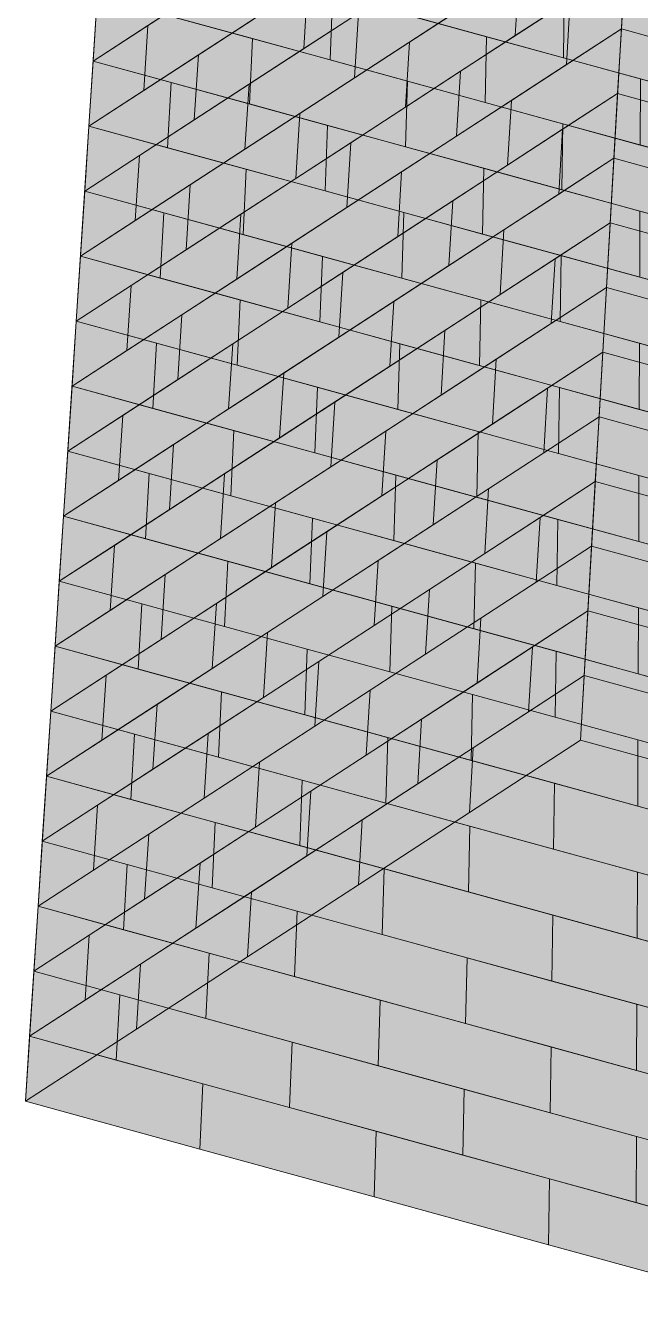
# Paper-space layout '02 Chimney' of a CAD drawing. Header units: millimetres. Extents: x 5 to 415, y 5 to 287.
# Drawn here: x 238.01 to 260.58, y 102.49 to 149.01 of the extents above; entities that cross this region are included whole.
import ezdxf

# ---------------------------------------------------------------- set-up
doc = ezdxf.new("R2010")
doc.units = ezdxf.units.MM
doc.layers.add('SHEET_GEOMETRY', color=7, linetype='Continuous')

# ---------------------------------------------------------------- blocks, each defined once
blk = doc.blocks.new('SHEET_02_CHIMNEY')
at = {"layer": 'SHEET_GEOMETRY', "lineweight": 18}
for p, q in [((258.375, 122.762), (262.564, 195.566)), ((238.013, 109.511), (242.783, 182.693))]:
    blk.add_line(p, q, dxfattribs=at)
at = {"layer": 'SHEET_GEOMETRY', "lineweight": 9}
for p, q in [((242.507, 148.998), (246.519, 151.609)), ((260.014, 151.25), (255.987, 148.63)), ((259.877, 148.876), (260.014, 151.25)), ((260.014, 151.25), (259.877, 148.876)), ((252.248, 150.767), (248.229, 148.151)), ((252.104, 148.388), (256.127, 151.006)), ((255.987, 148.63), (256.127, 151.006)), ((256.127, 151.006), (255.987, 148.63)), ((244.513, 150.303), (240.501, 147.693)), ((244.362, 147.92), (248.377, 150.533)), ((248.229, 148.151), (248.377, 150.533)), ((248.377, 150.533), (248.229, 148.151)), ((240.501, 147.693), (240.657, 150.079)), ((240.657, 150.079), (240.501, 147.693)), ((246.347, 148.518), (240.657, 150.079)), ((249.191, 147.737), (249.284, 150.14)), ((249.284, 150.14), (249.191, 147.737)), ((254.932, 148.59), (249.284, 150.14)), ((253.974, 147.319), (258.001, 149.94)), ((257.756, 147.815), (257.787, 150.236)), ((257.787, 150.236), (257.756, 147.815)), ((257.862, 147.565), (258.001, 149.94)), ((258.001, 149.94), (257.862, 147.565)), ((246.219, 146.844), (250.239, 149.459)), ((254.116, 149.697), (250.093, 147.079)), ((250.093, 147.079), (250.239, 149.459)), ((250.239, 149.459), (250.093, 147.079)), ((252.108, 149.365), (257.756, 147.815)), ((240.501, 147.693), (242.507, 148.998)), ((246.369, 149.226), (242.354, 146.613)), ((242.354, 146.613), (242.507, 148.998)), ((242.507, 148.998), (242.354, 146.613)), ((243.502, 149.298), (249.191, 147.737)), ((255.847, 146.253), (259.877, 148.876)), ((259.877, 148.876), (257.862, 147.565)), ((259.741, 146.502), (259.877, 148.876)), ((259.877, 148.876), (259.741, 146.502)), ((259.877, 148.876), (265.817, 147.246)), ((262.847, 148.061), (259.877, 148.876)), ((246.233, 146.12), (246.347, 148.518)), ((246.347, 148.518), (246.233, 146.12)), ((252.036, 146.956), (246.347, 148.518)), ((255.987, 148.63), (251.96, 146.009)), ((254.881, 146.175), (254.932, 148.59)), ((254.932, 148.59), (254.881, 146.175)), ((260.58, 147.04), (254.932, 148.59)), ((248.229, 148.151), (244.21, 145.536)), ((248.081, 145.77), (252.104, 148.388)), ((251.96, 146.009), (252.104, 148.388)), ((252.104, 148.388), (251.96, 146.009)), ((240.346, 145.306), (244.362, 147.92)), ((240.346, 145.306), (240.501, 147.693)), ((240.501, 147.693), (240.346, 145.306)), ((243.367, 146.906), (240.501, 147.693)), ((240.501, 147.693), (246.233, 146.12)), ((244.21, 145.536), (244.362, 147.92)), ((244.362, 147.92), (244.21, 145.536)), ((249.191, 147.737), (254.881, 146.175)), ((257.862, 147.565), (253.831, 144.942)), ((257.756, 147.815), (263.404, 146.265)), ((250.093, 147.079), (246.07, 144.461)), ((249.947, 144.699), (253.974, 147.319)), ((253.831, 144.942), (253.974, 147.319)), ((253.974, 147.319), (253.831, 144.942)), ((260.571, 144.614), (260.58, 147.04)), ((260.58, 147.04), (260.571, 144.614)), ((266.228, 145.49), (260.58, 147.04)), ((242.354, 146.613), (240.346, 145.306)), ((242.2, 144.228), (246.219, 146.844)), ((243.232, 144.514), (243.367, 146.906)), ((243.367, 146.906), (243.232, 144.514)), ((249.098, 145.333), (243.367, 146.906)), ((246.07, 144.461), (246.219, 146.844)), ((246.219, 146.844), (246.07, 144.461)), ((251.964, 144.547), (252.036, 146.956)), ((252.036, 146.956), (251.964, 144.547)), ((257.726, 145.395), (252.036, 146.956)), ((246.233, 146.12), (251.964, 144.547)), ((251.816, 143.63), (255.847, 146.253)), ((254.881, 146.175), (260.571, 144.614)), ((259.741, 146.502), (255.706, 143.877)), ((255.706, 143.877), (255.847, 146.253)), ((255.847, 146.253), (255.706, 143.877)), ((257.724, 145.19), (259.741, 146.502)), ((259.604, 144.128), (259.741, 146.502)), ((259.741, 146.502), (259.604, 144.128)), ((259.741, 146.502), (262.732, 145.681)), ((265.723, 144.861), (259.741, 146.502)), ((244.058, 143.152), (248.081, 145.77)), ((251.96, 146.009), (247.933, 143.388)), ((247.933, 143.388), (248.081, 145.77)), ((248.081, 145.77), (247.933, 143.388)), ((244.21, 145.536), (240.19, 142.92)), ((240.19, 142.92), (240.346, 145.306)), ((240.346, 145.306), (240.19, 142.92)), ((246.119, 143.722), (240.346, 145.306)), ((240.346, 145.306), (243.232, 144.514)), ((249.006, 142.93), (249.098, 145.333)), ((249.098, 145.333), (249.006, 142.93)), ((254.83, 143.76), (249.098, 145.333)), ((253.689, 142.564), (257.724, 145.19)), ((257.585, 142.814), (257.724, 145.19)), ((257.724, 145.19), (257.585, 142.814)), ((257.695, 142.974), (257.726, 145.395)), ((257.726, 145.395), (257.695, 142.974)), ((263.415, 143.833), (257.726, 145.395)), ((245.92, 142.078), (249.947, 144.699)), ((253.831, 144.942), (249.801, 142.319)), ((249.801, 142.319), (249.947, 144.699)), ((249.947, 144.699), (249.801, 142.319)), ((240.19, 142.92), (242.2, 144.228)), ((246.07, 144.461), (242.046, 141.843)), ((242.046, 141.843), (242.2, 144.228)), ((242.2, 144.228), (242.046, 141.843)), ((243.232, 144.514), (249.006, 142.93)), ((251.964, 144.547), (257.695, 142.974)), ((260.571, 144.614), (266.26, 143.052)), ((255.706, 143.877), (251.672, 141.251)), ((254.779, 141.345), (254.83, 143.76)), ((254.83, 143.76), (254.779, 141.345)), ((260.561, 142.187), (254.83, 143.76)), ((255.566, 141.5), (259.604, 144.128)), ((259.604, 144.128), (257.585, 142.814)), ((259.468, 141.754), (259.604, 144.128)), ((259.604, 144.128), (259.468, 141.754)), ((259.604, 144.128), (265.628, 142.475)), ((262.616, 143.302), (259.604, 144.128)), ((247.933, 143.388), (243.906, 140.768)), ((246.005, 141.324), (246.119, 143.722)), ((246.119, 143.722), (246.005, 141.324)), ((251.892, 142.137), (246.119, 143.722)), ((247.785, 141.007), (251.816, 143.63)), ((251.672, 141.251), (251.816, 143.63)), ((251.816, 143.63), (251.672, 141.251)), ((240.035, 140.534), (244.058, 143.152)), ((240.035, 140.534), (240.19, 142.92)), ((240.19, 142.92), (240.035, 140.534)), ((243.098, 142.122), (240.19, 142.92)), ((240.19, 142.92), (246.005, 141.324)), ((243.906, 140.768), (244.058, 143.152)), ((244.058, 143.152), (243.906, 140.768)), ((249.006, 142.93), (254.779, 141.345)), ((257.695, 142.974), (263.427, 141.401)), ((249.655, 139.938), (253.689, 142.564)), ((257.585, 142.814), (253.547, 140.186)), ((253.547, 140.186), (253.689, 142.564)), ((253.689, 142.564), (253.547, 140.186)), ((241.893, 139.458), (245.92, 142.078)), ((242.963, 139.73), (243.098, 142.122)), ((243.098, 142.122), (242.963, 139.73)), ((248.913, 140.526), (243.098, 142.122)), ((249.801, 142.319), (245.77, 139.695)), ((245.77, 139.695), (245.92, 142.078)), ((245.92, 142.078), (245.77, 139.695)), ((251.82, 139.728), (251.892, 142.137)), ((251.892, 142.137), (251.82, 139.728)), ((257.665, 140.553), (251.892, 142.137)), ((260.552, 139.761), (260.561, 142.187)), ((260.561, 142.187), (260.552, 139.761)), ((266.292, 140.614), (260.561, 142.187)), ((242.046, 141.843), (240.035, 140.534)), ((251.528, 138.872), (255.566, 141.5)), ((259.468, 141.754), (255.426, 139.124)), ((255.426, 139.124), (255.566, 141.5)), ((255.566, 141.5), (255.426, 139.124)), ((257.447, 140.439), (259.468, 141.754)), ((259.331, 139.38), (259.468, 141.754)), ((259.468, 141.754), (259.331, 139.38)), ((259.468, 141.754), (262.5, 140.922)), ((265.533, 140.09), (259.468, 141.754)), ((243.754, 138.384), (247.785, 141.007)), ((246.005, 141.324), (251.82, 139.728)), ((251.672, 141.251), (247.637, 138.626)), ((247.637, 138.626), (247.785, 141.007)), ((247.785, 141.007), (247.637, 138.626)), ((254.779, 141.345), (260.552, 139.761)), ((243.906, 140.768), (239.879, 138.147)), ((239.879, 138.147), (240.035, 140.534)), ((240.035, 140.534), (239.879, 138.147)), ((245.891, 138.926), (240.035, 140.534)), ((240.035, 140.534), (242.963, 139.73)), ((248.82, 138.123), (248.913, 140.526)), ((248.913, 140.526), (248.82, 138.123)), ((254.727, 138.93), (248.913, 140.526)), ((257.635, 138.132), (257.665, 140.553)), ((257.665, 140.553), (257.635, 138.132)), ((263.438, 138.969), (257.665, 140.553)), ((253.547, 140.186), (249.508, 137.558)), ((253.405, 137.808), (257.447, 140.439)), ((257.308, 138.064), (257.447, 140.439)), ((257.447, 140.439), (257.308, 138.064)), ((245.77, 139.695), (241.739, 137.072)), ((242.963, 139.73), (248.82, 138.123)), ((245.62, 137.313), (249.655, 139.938)), ((249.508, 137.558), (249.655, 139.938)), ((249.655, 139.938), (249.508, 137.558)), ((251.82, 139.728), (257.635, 138.132)), ((260.552, 139.761), (266.325, 138.176)), ((239.879, 138.147), (241.893, 139.458)), ((241.739, 137.072), (241.893, 139.458)), ((241.893, 139.458), (241.739, 137.072)), ((255.426, 139.124), (251.383, 136.493)), ((255.285, 136.747), (259.331, 139.38)), ((259.331, 139.38), (257.308, 138.064)), ((259.195, 137.006), (259.331, 139.38)), ((259.331, 139.38), (259.195, 137.006)), ((259.331, 139.38), (265.438, 137.704)), ((262.385, 138.542), (259.331, 139.38)), ((245.778, 136.528), (245.891, 138.926)), ((245.891, 138.926), (245.778, 136.528)), ((251.748, 137.319), (245.891, 138.926)), ((247.489, 136.244), (251.528, 138.872)), ((251.383, 136.493), (251.528, 138.872)), ((251.528, 138.872), (251.383, 136.493)), ((254.676, 136.515), (254.727, 138.93)), ((254.727, 138.93), (254.676, 136.515)), ((260.542, 137.334), (254.727, 138.93)), ((239.724, 135.761), (243.754, 138.384)), ((247.637, 138.626), (243.603, 136)), ((243.603, 136), (243.754, 138.384)), ((243.754, 138.384), (243.603, 136)), ((239.724, 135.761), (239.879, 138.147)), ((239.879, 138.147), (239.724, 135.761)), ((242.828, 137.338), (239.879, 138.147)), ((239.879, 138.147), (245.778, 136.528)), ((248.82, 138.123), (254.676, 136.515)), ((249.362, 135.178), (253.405, 137.808)), ((257.308, 138.064), (253.262, 135.431)), ((253.262, 135.431), (253.405, 137.808)), ((253.405, 137.808), (253.262, 135.431)), ((257.635, 138.132), (263.45, 136.536)), ((241.585, 134.687), (245.62, 137.313)), ((242.694, 134.946), (242.828, 137.338)), ((242.828, 137.338), (242.694, 134.946)), ((248.727, 135.719), (242.828, 137.338)), ((249.508, 137.558), (245.47, 134.93)), ((245.47, 134.93), (245.62, 137.313)), ((245.62, 137.313), (245.47, 134.93)), ((251.676, 134.91), (251.748, 137.319)), ((251.748, 137.319), (251.676, 134.91)), ((257.604, 135.712), (251.748, 137.319)), ((260.533, 134.908), (260.542, 137.334)), ((260.542, 137.334), (260.533, 134.908)), ((266.357, 135.739), (260.542, 137.334)), ((241.739, 137.072), (239.724, 135.761)), ((259.195, 137.006), (255.145, 134.371)), ((257.17, 135.688), (259.195, 137.006)), ((259.058, 134.632), (259.195, 137.006)), ((259.195, 137.006), (259.058, 134.632)), ((259.195, 137.006), (262.269, 136.162)), ((265.343, 135.319), (259.195, 137.006)), ((245.778, 136.528), (251.676, 134.91)), ((251.383, 136.493), (247.341, 133.863)), ((251.239, 134.114), (255.285, 136.747)), ((254.676, 136.515), (260.533, 134.908)), ((255.145, 134.371), (255.285, 136.747)), ((255.285, 136.747), (255.145, 134.371)), ((243.603, 136), (239.568, 133.374)), ((243.451, 133.616), (247.489, 136.244)), ((247.341, 133.863), (247.489, 136.244)), ((247.489, 136.244), (247.341, 133.863)), ((239.568, 133.374), (239.724, 135.761)), ((239.724, 135.761), (239.568, 133.374)), ((245.664, 134.131), (239.724, 135.761)), ((239.724, 135.761), (242.694, 134.946)), ((248.634, 133.315), (248.727, 135.719)), ((248.727, 135.719), (248.634, 133.315)), ((254.625, 134.1), (248.727, 135.719)), ((253.262, 135.431), (249.216, 132.798)), ((253.12, 133.053), (257.17, 135.688)), ((257.031, 133.313), (257.17, 135.688)), ((257.17, 135.688), (257.031, 133.313)), ((257.574, 133.291), (257.604, 135.712)), ((257.604, 135.712), (257.574, 133.291)), ((263.461, 134.104), (257.604, 135.712)), ((245.47, 134.93), (241.432, 132.302)), ((242.694, 134.946), (248.634, 133.315)), ((245.32, 132.547), (249.362, 135.178)), ((249.216, 132.798), (249.362, 135.178)), ((249.362, 135.178), (249.216, 132.798)), ((239.568, 133.374), (241.585, 134.687)), ((241.432, 132.302), (241.585, 134.687)), ((241.585, 134.687), (241.432, 132.302)), ((251.676, 134.91), (257.574, 133.291)), ((255.004, 131.994), (259.058, 134.632)), ((259.058, 134.632), (257.031, 133.313)), ((258.921, 132.258), (259.058, 134.632)), ((259.058, 134.632), (258.921, 132.258)), ((259.058, 134.632), (265.248, 132.933)), ((262.153, 133.783), (259.058, 134.632)), ((260.533, 134.908), (266.389, 133.301)), ((245.55, 131.733), (245.664, 134.131)), ((245.664, 134.131), (245.55, 131.733)), ((251.604, 132.5), (245.664, 134.131)), ((247.193, 131.481), (251.239, 134.114)), ((255.145, 134.371), (251.095, 131.735)), ((251.095, 131.735), (251.239, 134.114)), ((251.239, 134.114), (251.095, 131.735)), ((254.574, 131.685), (254.625, 134.1)), ((254.625, 134.1), (254.574, 131.685)), ((260.523, 132.481), (254.625, 134.1)), ((239.413, 130.988), (243.451, 133.616)), ((247.341, 133.863), (243.299, 131.232)), ((243.299, 131.232), (243.451, 133.616)), ((243.451, 133.616), (243.299, 131.232)), ((239.413, 130.988), (239.568, 133.374)), ((239.568, 133.374), (239.413, 130.988)), ((242.559, 132.554), (239.568, 133.374)), ((239.568, 133.374), (245.55, 131.733)), ((248.634, 133.315), (254.574, 131.685)), ((249.07, 130.418), (253.12, 133.053)), ((257.031, 133.313), (252.978, 130.675)), ((252.978, 130.675), (253.12, 133.053)), ((253.12, 133.053), (252.978, 130.675)), ((257.574, 133.291), (263.472, 131.672)), ((249.216, 132.798), (245.17, 130.165)), ((241.432, 132.302), (239.413, 130.988)), ((241.278, 129.917), (245.32, 132.547)), ((242.424, 130.161), (242.559, 132.554)), ((242.559, 132.554), (242.424, 130.161)), ((248.541, 130.912), (242.559, 132.554)), ((245.17, 130.165), (245.32, 132.547)), ((245.32, 132.547), (245.17, 130.165)), ((251.532, 130.091), (251.604, 132.5)), ((251.604, 132.5), (251.532, 130.091)), ((257.544, 130.87), (251.604, 132.5)), ((258.921, 132.258), (254.864, 129.618)), ((256.893, 130.938), (258.921, 132.258)), ((258.785, 129.884), (258.921, 132.258)), ((258.921, 132.258), (258.785, 129.884)), ((258.921, 132.258), (262.037, 131.403)), ((265.153, 130.548), (258.921, 132.258)), ((260.514, 130.055), (260.523, 132.481)), ((260.523, 132.481), (260.514, 130.055)), ((266.421, 130.863), (260.523, 132.481)), ((245.55, 131.733), (251.532, 130.091)), ((251.095, 131.735), (247.045, 129.1)), ((250.951, 129.356), (255.004, 131.994)), ((254.574, 131.685), (260.514, 130.055)), ((254.864, 129.618), (255.004, 131.994)), ((255.004, 131.994), (254.864, 129.618)), ((243.299, 131.232), (239.257, 128.602)), ((243.147, 128.848), (247.193, 131.481)), ((247.045, 129.1), (247.193, 131.481)), ((247.193, 131.481), (247.045, 129.1)), ((239.257, 128.602), (239.413, 130.988)), ((239.413, 130.988), (239.257, 128.602)), ((245.436, 129.335), (239.413, 130.988)), ((239.413, 130.988), (242.424, 130.161)), ((248.448, 128.508), (248.541, 130.912)), ((248.541, 130.912), (248.448, 128.508)), ((254.522, 129.27), (248.541, 130.912)), ((252.835, 128.298), (256.893, 130.938)), ((256.754, 128.563), (256.893, 130.938)), ((256.893, 130.938), (256.754, 128.563)), ((257.513, 128.449), (257.544, 130.87)), ((257.544, 130.87), (257.513, 128.449)), ((263.484, 129.24), (257.544, 130.87)), ((245.021, 127.782), (249.07, 130.418)), ((252.978, 130.675), (248.924, 128.037)), ((248.924, 128.037), (249.07, 130.418)), ((249.07, 130.418), (248.924, 128.037)), ((239.257, 128.602), (241.278, 129.917)), ((245.17, 130.165), (241.124, 127.532)), ((241.124, 127.532), (241.278, 129.917)), ((241.278, 129.917), (241.124, 127.532)), ((242.424, 130.161), (248.448, 128.508)), ((251.532, 130.091), (257.513, 128.449)), ((254.724, 127.241), (258.785, 129.884)), ((258.785, 129.884), (256.754, 128.563)), ((258.648, 127.51), (258.785, 129.884)), ((258.785, 129.884), (258.648, 127.51)), ((258.785, 129.884), (265.059, 128.162)), ((261.922, 129.023), (258.785, 129.884)), ((260.514, 130.055), (266.454, 128.425)), ((245.322, 126.937), (245.436, 129.335)), ((245.436, 129.335), (245.322, 126.937)), ((251.46, 127.682), (245.436, 129.335)), ((246.897, 126.718), (250.951, 129.356)), ((254.864, 129.618), (250.807, 126.977)), ((250.807, 126.977), (250.951, 129.356)), ((250.951, 129.356), (250.807, 126.977)), ((247.045, 129.1), (242.996, 126.464)), ((254.471, 126.855), (254.522, 129.27)), ((254.522, 129.27), (254.471, 126.855)), ((260.504, 127.629), (254.522, 129.27)), ((239.102, 126.215), (243.147, 128.848)), ((239.102, 126.215), (239.257, 128.602)), ((239.257, 128.602), (239.102, 126.215)), ((242.29, 127.769), (239.257, 128.602)), ((239.257, 128.602), (245.322, 126.937)), ((242.996, 126.464), (243.147, 128.848)), ((243.147, 128.848), (242.996, 126.464)), ((248.448, 128.508), (254.471, 126.855)), ((256.754, 128.563), (252.693, 125.92)), ((257.513, 128.449), (263.495, 126.808)), ((248.924, 128.037), (244.871, 125.399)), ((248.778, 125.657), (252.835, 128.298)), ((252.693, 125.92), (252.835, 128.298)), ((252.835, 128.298), (252.693, 125.92)), ((241.124, 127.532), (239.102, 126.215)), ((240.971, 125.147), (245.021, 127.782)), ((242.155, 125.377), (242.29, 127.769)), ((242.29, 127.769), (242.155, 125.377)), ((248.355, 126.105), (242.29, 127.769)), ((244.871, 125.399), (245.021, 127.782)), ((245.021, 127.782), (244.871, 125.399)), ((251.387, 125.272), (251.46, 127.682)), ((251.46, 127.682), (251.387, 125.272)), ((257.483, 126.029), (251.46, 127.682)), ((258.648, 127.51), (254.583, 124.865)), ((256.616, 126.187), (258.648, 127.51)), ((258.512, 125.136), (258.648, 127.51)), ((258.648, 127.51), (258.512, 125.136)), ((258.648, 127.51), (261.806, 126.643)), ((264.964, 125.777), (258.648, 127.51)), ((260.495, 125.202), (260.504, 127.629)), ((260.504, 127.629), (260.495, 125.202)), ((266.486, 125.987), (260.504, 127.629)), ((250.663, 124.598), (254.724, 127.241)), ((254.583, 124.865), (254.724, 127.241)), ((254.724, 127.241), (254.583, 124.865)), ((242.844, 124.08), (246.897, 126.718)), ((245.322, 126.937), (251.387, 125.272)), ((250.807, 126.977), (246.749, 124.337)), ((246.749, 124.337), (246.897, 126.718)), ((246.897, 126.718), (246.749, 124.337)), ((254.471, 126.855), (260.495, 125.202)), ((242.996, 126.464), (238.946, 123.829)), ((238.946, 123.829), (239.102, 126.215)), ((239.102, 126.215), (238.946, 123.829)), ((245.208, 124.539), (239.102, 126.215)), ((239.102, 126.215), (242.155, 125.377)), ((248.262, 123.701), (248.355, 126.105)), ((248.355, 126.105), (248.262, 123.701)), ((254.42, 124.44), (248.355, 126.105)), ((252.551, 123.542), (256.616, 126.187)), ((256.477, 123.812), (256.616, 126.187)), ((256.616, 126.187), (256.477, 123.812)), ((244.721, 123.017), (248.778, 125.657)), ((252.693, 125.92), (248.632, 123.277)), ((248.632, 123.277), (248.778, 125.657)), ((248.778, 125.657), (248.632, 123.277)), ((257.453, 123.608), (257.483, 126.029)), ((257.483, 126.029), (257.453, 123.608)), ((263.506, 124.375), (257.483, 126.029)), ((238.946, 123.829), (240.971, 125.147)), ((244.871, 125.399), (240.817, 122.762)), ((240.817, 122.762), (240.971, 125.147)), ((240.971, 125.147), (240.817, 122.762)), ((242.155, 125.377), (248.262, 123.701)), ((251.387, 125.272), (257.453, 123.608)), ((260.495, 125.202), (266.518, 123.549)), ((254.583, 124.865), (250.518, 122.219)), ((254.443, 122.488), (258.512, 125.136)), ((258.512, 125.136), (256.477, 123.812)), ((258.375, 122.762), (258.512, 125.136)), ((258.512, 125.136), (258.375, 122.762)), ((258.512, 125.136), (264.869, 123.391)), ((261.69, 124.264), (258.512, 125.136)), ((246.749, 124.337), (242.692, 121.697)), ((245.095, 122.141), (245.208, 124.539)), ((245.208, 124.539), (245.095, 122.141)), ((251.315, 122.863), (245.208, 124.539)), ((246.602, 121.956), (250.663, 124.598)), ((250.518, 122.219), (250.663, 124.598)), ((250.663, 124.598), (250.518, 122.219)), ((254.369, 122.025), (254.42, 124.44)), ((254.42, 124.44), (254.369, 122.025)), ((260.485, 122.776), (254.42, 124.44)), ((238.79, 121.443), (242.844, 124.08)), ((238.79, 121.443), (238.946, 123.829)), ((238.946, 123.829), (238.79, 121.443)), ((242.02, 122.985), (238.946, 123.829)), ((238.946, 123.829), (245.095, 122.141)), ((242.692, 121.697), (242.844, 124.08)), ((242.844, 124.08), (242.692, 121.697)), ((256.477, 123.812), (252.409, 121.164)), ((248.262, 123.701), (254.369, 122.025)), ((248.486, 120.897), (252.551, 123.542)), ((252.409, 121.164), (252.551, 123.542)), ((252.551, 123.542), (252.409, 121.164)), ((257.453, 123.608), (263.518, 121.943)), ((240.664, 120.376), (244.721, 123.017)), ((241.886, 120.593), (242.02, 122.985)), ((242.02, 122.985), (241.886, 120.593)), ((248.169, 121.298), (242.02, 122.985)), ((248.632, 123.277), (244.571, 120.634)), ((244.571, 120.634), (244.721, 123.017)), ((244.721, 123.017), (244.571, 120.634)), ((251.243, 120.454), (251.315, 122.863)), ((251.315, 122.863), (251.243, 120.454)), ((257.422, 121.187), (251.315, 122.863)), ((240.817, 122.762), (238.79, 121.443)), ((250.374, 119.84), (254.443, 122.488)), ((258.375, 122.762), (254.303, 120.112)), ((254.303, 120.112), (254.443, 122.488)), ((254.443, 122.488), (254.303, 120.112)), ((264.774, 121.006), (258.375, 122.762)), ((260.476, 120.349), (260.485, 122.776)), ((260.485, 122.776), (260.476, 120.349)), ((266.55, 121.111), (260.485, 122.776)), ((242.54, 119.313), (246.602, 121.956)), ((245.095, 122.141), (251.243, 120.454)), ((250.518, 122.219), (246.454, 119.574)), ((246.454, 119.574), (246.602, 121.956)), ((246.602, 121.956), (246.454, 119.574)), ((254.369, 122.025), (260.476, 120.349)), ((242.692, 121.697), (238.635, 119.056)), ((238.635, 119.056), (238.79, 121.443)), ((238.79, 121.443), (238.635, 119.056)), ((244.981, 119.744), (238.79, 121.443)), ((238.79, 121.443), (241.886, 120.593)), ((248.076, 118.894), (248.169, 121.298)), ((248.169, 121.298), (248.076, 118.894)), ((254.318, 119.61), (248.169, 121.298)), ((252.409, 121.164), (248.34, 118.517)), ((257.392, 118.766), (257.422, 121.187)), ((257.422, 121.187), (257.392, 118.766)), ((263.529, 119.511), (257.422, 121.187)), ((244.571, 120.634), (240.51, 117.991)), ((241.886, 120.593), (248.076, 118.894)), ((244.421, 118.251), (248.486, 120.897)), ((248.34, 118.517), (248.486, 120.897)), ((248.486, 120.897), (248.34, 118.517)), ((238.635, 119.056), (240.664, 120.376)), ((240.51, 117.991), (240.664, 120.376)), ((240.664, 120.376), (240.51, 117.991)), ((254.303, 120.112), (250.23, 117.461)), ((251.243, 120.454), (257.392, 118.766)), ((260.476, 120.349), (266.583, 118.673)), ((246.454, 119.574), (242.389, 116.929)), ((244.867, 117.346), (244.981, 119.744)), ((244.981, 119.744), (244.867, 117.346)), ((251.171, 118.045), (244.981, 119.744)), ((246.306, 117.193), (250.374, 119.84)), ((250.23, 117.461), (250.374, 119.84)), ((250.374, 119.84), (250.23, 117.461)), ((254.266, 117.195), (254.318, 119.61)), ((254.318, 119.61), (254.266, 117.195)), ((260.466, 117.923), (254.318, 119.61)), ((238.479, 116.67), (242.54, 119.313)), ((242.389, 116.929), (242.54, 119.313)), ((242.54, 119.313), (242.389, 116.929)), ((238.479, 116.67), (238.635, 119.056)), ((238.635, 119.056), (238.479, 116.67)), ((241.751, 118.201), (238.635, 119.056)), ((238.635, 119.056), (244.867, 117.346)), ((248.076, 118.894), (254.266, 117.195)), ((257.392, 118.766), (263.541, 117.079)), ((240.356, 115.606), (244.421, 118.251)), ((241.616, 115.809), (241.751, 118.201)), ((241.751, 118.201), (241.616, 115.809)), ((247.983, 116.491), (241.751, 118.201)), ((248.34, 118.517), (244.271, 115.869)), ((244.271, 115.869), (244.421, 118.251)), ((244.421, 118.251), (244.271, 115.869)), ((240.51, 117.991), (238.479, 116.67)), ((251.099, 115.635), (251.171, 118.045)), ((251.171, 118.045), (251.099, 115.635)), ((257.362, 116.346), (251.171, 118.045)), ((260.457, 115.496), (260.466, 117.923)), ((260.466, 117.923), (260.457, 115.496)), ((266.615, 116.235), (260.466, 117.923)), ((244.867, 117.346), (251.099, 115.635)), ((250.23, 117.461), (246.158, 114.811)), ((242.389, 116.929), (238.324, 114.283)), ((242.237, 114.545), (246.306, 117.193)), ((246.158, 114.811), (246.306, 117.193)), ((246.306, 117.193), (246.158, 114.811)), ((254.266, 117.195), (260.457, 115.496)), ((238.324, 114.283), (238.479, 116.67)), ((238.479, 116.67), (238.324, 114.283)), ((244.753, 114.948), (238.479, 116.67)), ((238.479, 116.67), (241.616, 115.809)), ((247.89, 114.087), (247.983, 116.491)), ((247.983, 116.491), (247.89, 114.087)), ((254.215, 114.78), (247.983, 116.491)), ((257.331, 113.925), (257.362, 116.346)), ((257.362, 116.346), (257.331, 113.925)), ((263.552, 114.647), (257.362, 116.346)), ((244.271, 115.869), (240.203, 113.221)), ((238.324, 114.283), (240.356, 115.606)), ((240.203, 113.221), (240.356, 115.606)), ((240.356, 115.606), (240.203, 113.221)), ((241.616, 115.809), (247.89, 114.087)), ((251.099, 115.635), (257.331, 113.925)), ((260.457, 115.496), (266.647, 113.797)), ((244.639, 112.55), (244.753, 114.948)), ((244.753, 114.948), (244.639, 112.55)), ((251.027, 113.226), (244.753, 114.948)), ((238.168, 111.897), (242.237, 114.545)), ((246.158, 114.811), (242.085, 112.161)), ((242.085, 112.161), (242.237, 114.545)), ((242.237, 114.545), (242.085, 112.161)), ((254.164, 112.365), (254.215, 114.78)), ((254.215, 114.78), (254.164, 112.365)), ((260.447, 113.07), (254.215, 114.78)), ((238.168, 111.897), (238.324, 114.283)), ((238.324, 114.283), (238.168, 111.897)), ((241.482, 113.417), (238.324, 114.283)), ((238.324, 114.283), (244.639, 112.55)), ((247.89, 114.087), (254.164, 112.365)), ((257.331, 113.925), (263.563, 112.215)), ((240.203, 113.221), (238.168, 111.897)), ((241.347, 111.025), (241.482, 113.417)), ((241.482, 113.417), (241.347, 111.025)), ((247.797, 111.683), (241.482, 113.417)), ((250.955, 110.817), (251.027, 113.226)), ((251.027, 113.226), (250.955, 110.817)), ((257.301, 111.504), (251.027, 113.226)), ((260.438, 110.643), (260.447, 113.07)), ((260.447, 113.07), (260.438, 110.643)), ((266.679, 111.359), (260.447, 113.07)), ((242.085, 112.161), (238.013, 109.511)), ((244.639, 112.55), (250.955, 110.817)), ((254.164, 112.365), (260.438, 110.643)), ((238.013, 109.511), (238.168, 111.897)), ((238.168, 111.897), (238.013, 109.511)), ((244.526, 110.152), (238.168, 111.897)), ((238.168, 111.897), (241.347, 111.025)), ((247.704, 109.28), (247.797, 111.683)), ((247.797, 111.683), (247.704, 109.28)), ((254.113, 109.95), (247.797, 111.683)), ((257.271, 109.083), (257.301, 111.504)), ((257.301, 111.504), (257.271, 109.083)), ((263.575, 109.782), (257.301, 111.504)), ((241.347, 111.025), (247.704, 109.28)), ((250.955, 110.817), (257.271, 109.083)), ((260.438, 110.643), (266.712, 108.921)), ((244.412, 107.754), (244.526, 110.152)), ((244.526, 110.152), (244.412, 107.754)), ((250.883, 108.408), (244.526, 110.152)), ((254.062, 107.535), (254.113, 109.95)), ((254.113, 109.95), (254.062, 107.535)), ((260.428, 108.217), (254.113, 109.95)), ((238.013, 109.511), (244.412, 107.754)), ((247.704, 109.28), (254.062, 107.535)), ((257.271, 109.083), (263.586, 107.35)), ((250.811, 105.998), (250.883, 108.408)), ((250.883, 108.408), (250.811, 105.998)), ((257.24, 106.663), (250.883, 108.408)), ((260.419, 105.79), (260.428, 108.217)), ((260.428, 108.217), (260.419, 105.79)), ((266.744, 106.483), (260.428, 108.217)), ((244.412, 107.754), (250.811, 105.998)), ((254.062, 107.535), (260.419, 105.79)), ((257.21, 104.242), (257.24, 106.663)), ((257.24, 106.663), (257.21, 104.242)), ((263.597, 104.918), (257.24, 106.663)), ((250.811, 105.998), (257.21, 104.242)), ((260.419, 105.79), (266.776, 104.046)), ((257.21, 104.242), (263.609, 102.486))]:
    blk.add_line(p, q, dxfattribs=at)
at = {"layer": 'SHEET_GEOMETRY', "color": 47}
for points in [[(246.369, 149.226), (242.507, 148.998), (246.519, 151.609)], [(260.014, 151.25), (255.987, 148.63), (256.127, 151.006)], [(252.248, 150.767), (248.229, 148.151), (248.377, 150.533)], [(244.513, 150.303), (240.501, 147.693), (240.657, 150.079)], [(257.862, 147.565), (253.974, 147.319), (258.001, 149.94)], [(250.093, 147.079), (246.219, 146.844), (250.239, 149.459)], [(242.354, 146.613), (240.501, 147.693), (242.507, 148.998)], [(246.369, 149.226), (242.354, 146.613), (242.507, 148.998)], [(259.741, 146.502), (255.847, 146.253), (259.877, 148.876)], [(265.723, 144.861), (259.741, 146.502), (259.877, 148.876)], [(265.723, 144.861), (259.877, 148.876), (265.817, 147.246)], [(244.21, 145.536), (240.346, 145.306), (244.362, 147.92)], [(242.354, 146.613), (240.346, 145.306), (240.501, 147.693)], [(257.862, 147.565), (253.831, 144.942), (253.974, 147.319)], [(250.093, 147.079), (246.07, 144.461), (246.219, 146.844)], [(253.831, 144.942), (249.947, 144.699), (253.974, 147.319)], [(259.741, 146.502), (255.706, 143.877), (255.847, 146.253)], [(262.616, 143.302), (259.604, 144.128), (259.741, 146.502)], [(262.616, 143.302), (259.741, 146.502), (262.732, 145.681)], [(247.933, 143.388), (244.058, 143.152), (248.081, 145.77)], [(244.21, 145.536), (240.19, 142.92), (240.346, 145.306)], [(257.585, 142.814), (253.689, 142.564), (257.724, 145.19)], [(249.801, 142.319), (245.92, 142.078), (249.947, 144.699)], [(253.831, 144.942), (249.801, 142.319), (249.947, 144.699)], [(259.468, 141.754), (255.566, 141.5), (259.604, 144.128)], [(247.933, 143.388), (243.906, 140.768), (244.058, 143.152)], [(246.005, 141.324), (251.892, 142.137), (246.119, 143.722)], [(253.547, 140.186), (249.655, 139.938), (253.689, 142.564)], [(257.585, 142.814), (253.547, 140.186), (253.689, 142.564)], [(245.77, 139.695), (241.893, 139.458), (245.92, 142.078)], [(249.801, 142.319), (245.77, 139.695), (245.92, 142.078)], [(246.005, 141.324), (251.82, 139.728), (251.892, 142.137)], [(259.468, 141.754), (255.426, 139.124), (255.566, 141.5)], [(259.331, 139.38), (257.447, 140.439), (259.468, 141.754)], [(247.637, 138.626), (243.754, 138.384), (247.785, 141.007)], [(239.879, 138.147), (245.891, 138.926), (240.035, 140.534)], [(253.547, 140.186), (249.508, 137.558), (249.655, 139.938)], [(257.308, 138.064), (253.405, 137.808), (257.447, 140.439)], [(259.331, 139.38), (257.308, 138.064), (257.447, 140.439)], [(245.77, 139.695), (241.739, 137.072), (241.893, 139.458)], [(249.508, 137.558), (245.62, 137.313), (249.655, 139.938)], [(239.879, 138.147), (245.778, 136.528), (245.891, 138.926)], [(245.778, 136.528), (251.748, 137.319), (245.891, 138.926)], [(251.383, 136.493), (247.489, 136.244), (251.528, 138.872)], [(243.603, 136), (239.724, 135.761), (243.754, 138.384)], [(247.637, 138.626), (243.603, 136), (243.754, 138.384)], [(239.724, 135.761), (242.828, 137.338), (239.879, 138.147)], [(257.308, 138.064), (253.262, 135.431), (253.405, 137.808)], [(239.724, 135.761), (242.694, 134.946), (242.828, 137.338)], [(245.47, 134.93), (241.585, 134.687), (245.62, 137.313)], [(249.508, 137.558), (245.47, 134.93), (245.62, 137.313)], [(245.778, 136.528), (251.676, 134.91), (251.748, 137.319)], [(251.383, 136.493), (247.341, 133.863), (247.489, 136.244)], [(255.145, 134.371), (251.239, 134.114), (255.285, 136.747)], [(243.603, 136), (239.568, 133.374), (239.724, 135.761)], [(239.568, 133.374), (245.664, 134.131), (239.724, 135.761)], [(245.47, 134.93), (241.432, 132.302), (241.585, 134.687)], [(249.216, 132.798), (245.32, 132.547), (249.362, 135.178)], [(258.921, 132.258), (255.004, 131.994), (259.058, 134.632)], [(265.153, 130.548), (258.921, 132.258), (259.058, 134.632)], [(265.153, 130.548), (259.058, 134.632), (265.248, 132.933)], [(239.568, 133.374), (245.55, 131.733), (245.664, 134.131)], [(255.145, 134.371), (251.095, 131.735), (251.239, 134.114)], [(252.978, 130.675), (249.07, 130.418), (253.12, 133.053)], [(249.216, 132.798), (245.17, 130.165), (245.32, 132.547)], [(258.921, 132.258), (254.864, 129.618), (255.004, 131.994)], [(258.785, 129.884), (256.893, 130.938), (258.921, 132.258)], [(254.864, 129.618), (250.951, 129.356), (255.004, 131.994)], [(239.257, 128.602), (245.436, 129.335), (239.413, 130.988)], [(256.754, 128.563), (252.835, 128.298), (256.893, 130.938)], [(258.785, 129.884), (256.754, 128.563), (256.893, 130.938)], [(248.924, 128.037), (245.021, 127.782), (249.07, 130.418)], [(252.978, 130.675), (248.924, 128.037), (249.07, 130.418)], [(241.124, 127.532), (239.257, 128.602), (241.278, 129.917)], [(239.257, 128.602), (245.322, 126.937), (245.436, 129.335)], [(254.864, 129.618), (250.807, 126.977), (250.951, 129.356)], [(242.996, 126.464), (239.102, 126.215), (243.147, 128.848)], [(241.124, 127.532), (239.102, 126.215), (239.257, 128.602)], [(256.754, 128.563), (252.693, 125.92), (252.835, 128.298)], [(248.924, 128.037), (244.871, 125.399), (245.021, 127.782)], [(254.583, 124.865), (250.663, 124.598), (254.724, 127.241)], [(246.749, 124.337), (242.844, 124.08), (246.897, 126.718)], [(242.996, 126.464), (238.946, 123.829), (239.102, 126.215)], [(256.477, 123.812), (252.551, 123.542), (256.616, 126.187)], [(248.632, 123.277), (244.721, 123.017), (248.778, 125.657)], [(240.817, 122.762), (238.946, 123.829), (240.971, 125.147)], [(254.583, 124.865), (250.518, 122.219), (250.663, 124.598)], [(246.749, 124.337), (242.692, 121.697), (242.844, 124.08)], [(250.518, 122.219), (246.602, 121.956), (250.663, 124.598)], [(240.817, 122.762), (238.79, 121.443), (238.946, 123.829)], [(256.477, 123.812), (252.409, 121.164), (252.551, 123.542)], [(248.632, 123.277), (244.571, 120.634), (244.721, 123.017)], [(251.243, 120.454), (257.422, 121.187), (251.315, 122.863)], [(246.454, 119.574), (242.54, 119.313), (246.602, 121.956)], [(250.518, 122.219), (246.454, 119.574), (246.602, 121.956)], [(251.243, 120.454), (257.392, 118.766), (257.422, 121.187)], [(257.392, 118.766), (263.529, 119.511), (257.422, 121.187)], [(248.34, 118.517), (244.421, 118.251), (248.486, 120.897)], [(240.51, 117.991), (238.635, 119.056), (240.664, 120.376)], [(246.454, 119.574), (242.389, 116.929), (242.54, 119.313)], [(257.392, 118.766), (263.541, 117.079), (263.529, 119.511)], [(240.51, 117.991), (238.479, 116.67), (238.635, 119.056)], [(248.34, 118.517), (244.271, 115.869), (244.421, 118.251)], [(238.324, 114.283), (244.753, 114.948), (238.479, 116.67)], [(257.331, 113.925), (263.552, 114.647), (257.362, 116.346)], [(240.203, 113.221), (238.324, 114.283), (240.356, 115.606)], [(238.324, 114.283), (244.639, 112.55), (244.753, 114.948)], [(242.085, 112.161), (238.168, 111.897), (242.237, 114.545)], [(257.331, 113.925), (263.563, 112.215), (263.552, 114.647)], [(240.203, 113.221), (238.168, 111.897), (238.324, 114.283)], [(238.168, 111.897), (241.482, 113.417), (238.324, 114.283)], [(238.168, 111.897), (241.347, 111.025), (241.482, 113.417)], [(242.085, 112.161), (238.013, 109.511), (238.168, 111.897)], [(238.013, 109.511), (244.526, 110.152), (238.168, 111.897)], [(238.013, 109.511), (244.412, 107.754), (244.526, 110.152)]]:
    blk.add_solid(points, dxfattribs=at)
at = {"layer": 'SHEET_GEOMETRY', "color": 37}
for points in [[(259.877, 148.876), (258.001, 149.94), (260.014, 151.25)], [(255.987, 148.63), (252.104, 148.388), (256.127, 151.006)], [(259.877, 148.876), (257.862, 147.565), (258.001, 149.94)], [(254.116, 149.697), (250.093, 147.079), (250.239, 149.459)], [(255.987, 148.63), (251.96, 146.009), (252.104, 148.388)], [(246.07, 144.461), (242.2, 144.228), (246.219, 146.844)], [(259.604, 144.128), (257.724, 145.19), (259.741, 146.502)], [(259.604, 144.128), (257.585, 142.814), (257.724, 145.19)], [(242.046, 141.843), (240.19, 142.92), (242.2, 144.228)], [(246.07, 144.461), (242.046, 141.843), (242.2, 144.228)], [(251.672, 141.251), (247.785, 141.007), (251.816, 143.63)], [(242.046, 141.843), (240.035, 140.534), (240.19, 142.92)], [(255.426, 139.124), (251.528, 138.872), (255.566, 141.5)], [(251.672, 141.251), (247.637, 138.626), (247.785, 141.007)], [(241.739, 137.072), (239.879, 138.147), (241.893, 139.458)], [(255.426, 139.124), (251.383, 136.493), (251.528, 138.872)], [(259.195, 137.006), (255.285, 136.747), (259.331, 139.38)], [(265.343, 135.319), (259.195, 137.006), (259.331, 139.38)], [(265.343, 135.319), (259.331, 139.38), (265.438, 137.704)], [(241.739, 137.072), (239.724, 135.761), (239.879, 138.147)], [(259.195, 137.006), (255.145, 134.371), (255.285, 136.747)], [(259.058, 134.632), (257.17, 135.688), (259.195, 137.006)], [(247.341, 133.863), (243.451, 133.616), (247.489, 136.244)], [(257.031, 133.313), (253.12, 133.053), (257.17, 135.688)], [(259.058, 134.632), (257.031, 133.313), (257.17, 135.688)], [(241.432, 132.302), (239.568, 133.374), (241.585, 134.687)], [(251.095, 131.735), (247.193, 131.481), (251.239, 134.114)], [(243.299, 131.232), (239.413, 130.988), (243.451, 133.616)], [(247.341, 133.863), (243.299, 131.232), (243.451, 133.616)], [(241.432, 132.302), (239.413, 130.988), (239.568, 133.374)], [(257.031, 133.313), (252.978, 130.675), (253.12, 133.053)], [(245.17, 130.165), (241.278, 129.917), (245.32, 132.547)], [(261.922, 129.023), (258.785, 129.884), (258.921, 132.258)], [(261.922, 129.023), (258.921, 132.258), (262.037, 131.403)], [(251.095, 131.735), (247.045, 129.1), (247.193, 131.481)], [(243.299, 131.232), (239.257, 128.602), (239.413, 130.988)], [(247.045, 129.1), (243.147, 128.848), (247.193, 131.481)], [(245.17, 130.165), (241.124, 127.532), (241.278, 129.917)], [(264.964, 125.777), (258.648, 127.51), (258.785, 129.884)], [(264.964, 125.777), (258.785, 129.884), (265.059, 128.162)], [(250.807, 126.977), (246.897, 126.718), (250.951, 129.356)], [(247.045, 129.1), (242.996, 126.464), (243.147, 128.848)], [(252.693, 125.92), (248.778, 125.657), (252.835, 128.298)], [(258.512, 125.136), (256.616, 126.187), (258.648, 127.51)], [(250.807, 126.977), (246.749, 124.337), (246.897, 126.718)], [(258.512, 125.136), (256.477, 123.812), (256.616, 126.187)], [(252.693, 125.92), (248.632, 123.277), (248.778, 125.657)], [(258.375, 122.762), (254.443, 122.488), (258.512, 125.136)], [(264.774, 121.006), (258.375, 122.762), (258.512, 125.136)], [(264.774, 121.006), (258.512, 125.136), (264.869, 123.391)], [(242.692, 121.697), (238.79, 121.443), (242.844, 124.08)], [(252.409, 121.164), (248.486, 120.897), (252.551, 123.542)], [(258.375, 122.762), (254.303, 120.112), (254.443, 122.488)], [(242.692, 121.697), (238.635, 119.056), (238.79, 121.443)], [(252.409, 121.164), (248.34, 118.517), (248.486, 120.897)], [(250.23, 117.461), (246.306, 117.193), (250.374, 119.84)], [(242.389, 116.929), (238.479, 116.67), (242.54, 119.313)], [(250.23, 117.461), (246.158, 114.811), (246.306, 117.193)], [(242.389, 116.929), (238.324, 114.283), (238.479, 116.67)], [(246.158, 114.811), (242.237, 114.545), (246.306, 117.193)], [(246.158, 114.811), (242.085, 112.161), (242.237, 114.545)]]:
    blk.add_solid(points, dxfattribs=at)
at = {"layer": 'SHEET_GEOMETRY', "color": 57}
for points in [[(262.847, 148.061), (259.877, 148.876), (260.014, 151.25)], [(262.847, 148.061), (260.014, 151.25), (262.963, 150.441)], [(248.229, 148.151), (244.362, 147.92), (248.377, 150.533)], [(240.501, 147.693), (246.347, 148.518), (240.657, 150.079)], [(252.108, 149.365), (257.756, 147.815), (257.787, 150.236)], [(240.501, 147.693), (246.233, 146.12), (246.347, 148.518)], [(254.881, 146.175), (260.58, 147.04), (254.932, 148.59)], [(248.229, 148.151), (244.21, 145.536), (244.362, 147.92)], [(251.96, 146.009), (248.081, 145.77), (252.104, 148.388)], [(240.346, 145.306), (243.367, 146.906), (240.501, 147.693)], [(254.881, 146.175), (260.571, 144.614), (260.58, 147.04)], [(260.571, 144.614), (266.228, 145.49), (260.58, 147.04)], [(240.346, 145.306), (243.232, 144.514), (243.367, 146.906)], [(243.232, 144.514), (249.098, 145.333), (243.367, 146.906)], [(251.964, 144.547), (257.726, 145.395), (252.036, 146.956)], [(255.706, 143.877), (251.816, 143.63), (255.847, 146.253)], [(251.96, 146.009), (247.933, 143.388), (248.081, 145.77)], [(243.232, 144.514), (249.006, 142.93), (249.098, 145.333)], [(251.964, 144.547), (257.695, 142.974), (257.726, 145.395)], [(260.571, 144.614), (266.26, 143.052), (266.228, 145.49)], [(255.706, 143.877), (251.672, 141.251), (251.816, 143.63)], [(265.533, 140.09), (259.468, 141.754), (259.604, 144.128)], [(265.533, 140.09), (259.604, 144.128), (265.628, 142.475)], [(243.906, 140.768), (240.035, 140.534), (244.058, 143.152)], [(242.963, 139.73), (248.913, 140.526), (243.098, 142.122)], [(262.385, 138.542), (259.331, 139.38), (259.468, 141.754)], [(262.385, 138.542), (259.468, 141.754), (262.5, 140.922)], [(243.906, 140.768), (239.879, 138.147), (240.035, 140.534)], [(242.963, 139.73), (248.82, 138.123), (248.913, 140.526)], [(257.635, 138.132), (263.438, 138.969), (257.665, 140.553)], [(257.635, 138.132), (263.45, 136.536), (263.438, 138.969)], [(253.262, 135.431), (249.362, 135.178), (253.405, 137.808)], [(242.694, 134.946), (248.727, 135.719), (242.828, 137.338)], [(251.676, 134.91), (257.604, 135.712), (251.748, 137.319)], [(262.153, 133.783), (259.058, 134.632), (259.195, 137.006)], [(262.153, 133.783), (259.195, 137.006), (262.269, 136.162)], [(242.694, 134.946), (248.634, 133.315), (248.727, 135.719)], [(253.262, 135.431), (249.216, 132.798), (249.362, 135.178)], [(251.676, 134.91), (257.574, 133.291), (257.604, 135.712)], [(245.55, 131.733), (251.604, 132.5), (245.664, 134.131)], [(242.424, 130.161), (248.541, 130.912), (242.559, 132.554)], [(245.55, 131.733), (251.532, 130.091), (251.604, 132.5)], [(242.424, 130.161), (248.448, 128.508), (248.541, 130.912)], [(248.448, 128.508), (254.522, 129.27), (248.541, 130.912)], [(258.648, 127.51), (254.724, 127.241), (258.785, 129.884)], [(245.322, 126.937), (251.46, 127.682), (245.436, 129.335)], [(248.448, 128.508), (254.471, 126.855), (254.522, 129.27)], [(239.102, 126.215), (242.29, 127.769), (239.257, 128.602)], [(239.102, 126.215), (242.155, 125.377), (242.29, 127.769)], [(244.871, 125.399), (240.971, 125.147), (245.021, 127.782)], [(242.155, 125.377), (248.355, 126.105), (242.29, 127.769)], [(245.322, 126.937), (251.387, 125.272), (251.46, 127.682)], [(251.387, 125.272), (257.483, 126.029), (251.46, 127.682)], [(258.648, 127.51), (254.583, 124.865), (254.724, 127.241)], [(261.69, 124.264), (258.512, 125.136), (258.648, 127.51)], [(261.69, 124.264), (258.648, 127.51), (261.806, 126.643)], [(242.155, 125.377), (248.262, 123.701), (248.355, 126.105)], [(251.387, 125.272), (257.453, 123.608), (257.483, 126.029)], [(244.871, 125.399), (240.817, 122.762), (240.971, 125.147)], [(244.571, 120.634), (240.664, 120.376), (244.721, 123.017)], [(254.303, 120.112), (250.374, 119.84), (254.443, 122.488)], [(260.476, 120.349), (266.55, 121.111), (260.485, 122.776)], [(238.635, 119.056), (244.981, 119.744), (238.79, 121.443)], [(260.476, 120.349), (266.583, 118.673), (266.55, 121.111)], [(244.571, 120.634), (240.51, 117.991), (240.664, 120.376)], [(254.303, 120.112), (250.23, 117.461), (250.374, 119.84)], [(238.635, 119.056), (244.867, 117.346), (244.981, 119.744)], [(244.271, 115.869), (240.356, 115.606), (244.421, 118.251)], [(241.616, 115.809), (247.983, 116.491), (241.751, 118.201)], [(251.099, 115.635), (257.362, 116.346), (251.171, 118.045)], [(260.457, 115.496), (266.615, 116.235), (260.466, 117.923)], [(241.616, 115.809), (247.89, 114.087), (247.983, 116.491)], [(247.89, 114.087), (254.215, 114.78), (247.983, 116.491)], [(251.099, 115.635), (257.331, 113.925), (257.362, 116.346)], [(244.271, 115.869), (240.203, 113.221), (240.356, 115.606)], [(260.457, 115.496), (266.647, 113.797), (266.615, 116.235)], [(247.89, 114.087), (254.164, 112.365), (254.215, 114.78)], [(254.164, 112.365), (260.447, 113.07), (254.215, 114.78)], [(241.347, 111.025), (247.797, 111.683), (241.482, 113.417)], [(254.164, 112.365), (260.438, 110.643), (260.447, 113.07)], [(241.347, 111.025), (247.704, 109.28), (247.797, 111.683)], [(247.704, 109.28), (254.113, 109.95), (247.797, 111.683)], [(257.271, 109.083), (263.575, 109.782), (257.301, 111.504)], [(247.704, 109.28), (254.062, 107.535), (254.113, 109.95)], [(254.062, 107.535), (260.428, 108.217), (254.113, 109.95)], [(257.271, 109.083), (263.586, 107.35), (263.575, 109.782)], [(250.811, 105.998), (257.24, 106.663), (250.883, 108.408)], [(254.062, 107.535), (260.419, 105.79), (260.428, 108.217)], [(260.419, 105.79), (266.744, 106.483), (260.428, 108.217)], [(250.811, 105.998), (257.21, 104.242), (257.24, 106.663)], [(260.419, 105.79), (266.776, 104.046), (266.744, 106.483)]]:
    blk.add_solid(points, dxfattribs=at)
at = {"layer": 'SHEET_GEOMETRY', "color": 25}
for points in [[(243.502, 149.298), (249.191, 147.737), (249.284, 150.14)], [(249.191, 147.737), (254.932, 148.59), (249.284, 150.14)], [(249.191, 147.737), (254.881, 146.175), (254.932, 148.59)], [(240.19, 142.92), (246.119, 143.722), (240.346, 145.306)], [(249.006, 142.93), (254.83, 143.76), (249.098, 145.333)], [(257.695, 142.974), (263.415, 143.833), (257.726, 145.395)], [(249.006, 142.93), (254.779, 141.345), (254.83, 143.76)], [(254.779, 141.345), (260.561, 142.187), (254.83, 143.76)], [(257.695, 142.974), (263.427, 141.401), (263.415, 143.833)], [(240.19, 142.92), (246.005, 141.324), (246.119, 143.722)], [(240.035, 140.534), (243.098, 142.122), (240.19, 142.92)], [(240.035, 140.534), (242.963, 139.73), (243.098, 142.122)], [(251.82, 139.728), (257.665, 140.553), (251.892, 142.137)], [(254.779, 141.345), (260.552, 139.761), (260.561, 142.187)], [(260.552, 139.761), (266.292, 140.614), (260.561, 142.187)], [(251.82, 139.728), (257.635, 138.132), (257.665, 140.553)], [(260.552, 139.761), (266.325, 138.176), (266.292, 140.614)], [(254.676, 136.515), (260.542, 137.334), (254.727, 138.93)], [(254.676, 136.515), (260.533, 134.908), (260.542, 137.334)], [(260.533, 134.908), (266.357, 135.739), (260.542, 137.334)], [(248.634, 133.315), (254.625, 134.1), (248.727, 135.719)], [(257.574, 133.291), (263.461, 134.104), (257.604, 135.712)], [(260.533, 134.908), (266.389, 133.301), (266.357, 135.739)], [(248.634, 133.315), (254.574, 131.685), (254.625, 134.1)], [(254.574, 131.685), (260.523, 132.481), (254.625, 134.1)], [(257.574, 133.291), (263.472, 131.672), (263.461, 134.104)], [(251.532, 130.091), (257.544, 130.87), (251.604, 132.5)], [(254.574, 131.685), (260.514, 130.055), (260.523, 132.481)], [(260.514, 130.055), (266.421, 130.863), (260.523, 132.481)], [(251.532, 130.091), (257.513, 128.449), (257.544, 130.87)], [(257.513, 128.449), (263.484, 129.24), (257.544, 130.87)], [(260.514, 130.055), (266.454, 128.425), (266.421, 130.863)], [(254.471, 126.855), (260.504, 127.629), (254.522, 129.27)], [(257.513, 128.449), (263.495, 126.808), (263.484, 129.24)], [(254.471, 126.855), (260.495, 125.202), (260.504, 127.629)], [(248.262, 123.701), (254.42, 124.44), (248.355, 126.105)], [(257.453, 123.608), (263.506, 124.375), (257.483, 126.029)], [(245.095, 122.141), (251.315, 122.863), (245.208, 124.539)], [(248.262, 123.701), (254.369, 122.025), (254.42, 124.44)], [(257.453, 123.608), (263.518, 121.943), (263.506, 124.375)], [(238.79, 121.443), (242.02, 122.985), (238.946, 123.829)], [(238.79, 121.443), (241.886, 120.593), (242.02, 122.985)], [(241.886, 120.593), (248.169, 121.298), (242.02, 122.985)], [(245.095, 122.141), (251.243, 120.454), (251.315, 122.863)], [(241.886, 120.593), (248.076, 118.894), (248.169, 121.298)], [(248.076, 118.894), (254.318, 119.61), (248.169, 121.298)], [(248.076, 118.894), (254.266, 117.195), (254.318, 119.61)], [(254.266, 117.195), (260.466, 117.923), (254.318, 119.61)], [(254.266, 117.195), (260.457, 115.496), (260.466, 117.923)], [(244.639, 112.55), (251.027, 113.226), (244.753, 114.948)], [(244.639, 112.55), (250.955, 110.817), (251.027, 113.226)], [(250.955, 110.817), (257.301, 111.504), (251.027, 113.226)], [(260.438, 110.643), (266.679, 111.359), (260.447, 113.07)], [(250.955, 110.817), (257.271, 109.083), (257.301, 111.504)], [(260.438, 110.643), (266.712, 108.921), (266.679, 111.359)], [(244.412, 107.754), (250.883, 108.408), (244.526, 110.152)], [(244.412, 107.754), (250.811, 105.998), (250.883, 108.408)], [(257.21, 104.242), (263.597, 104.918), (257.24, 106.663)], [(257.21, 104.242), (263.609, 102.486), (263.597, 104.918)]]:
    blk.add_solid(points, dxfattribs=at)
at = {"layer": 'SHEET_GEOMETRY', "color": 35}
for points in [[(257.756, 147.815), (263.393, 148.697), (257.787, 150.236)], [(246.233, 146.12), (252.036, 146.956), (246.347, 148.518)], [(257.756, 147.815), (263.404, 146.265), (263.393, 148.697)], [(246.233, 146.12), (251.964, 144.547), (252.036, 146.956)], [(248.82, 138.123), (254.727, 138.93), (248.913, 140.526)], [(248.82, 138.123), (254.676, 136.515), (254.727, 138.93)], [(239.413, 130.988), (242.559, 132.554), (239.568, 133.374)], [(239.413, 130.988), (242.424, 130.161), (242.559, 132.554)], [(260.495, 125.202), (266.486, 125.987), (260.504, 127.629)], [(238.946, 123.829), (245.208, 124.539), (239.102, 126.215)], [(260.495, 125.202), (266.518, 123.549), (266.486, 125.987)], [(238.946, 123.829), (245.095, 122.141), (245.208, 124.539)], [(254.369, 122.025), (260.485, 122.776), (254.42, 124.44)], [(254.369, 122.025), (260.476, 120.349), (260.485, 122.776)], [(244.867, 117.346), (251.171, 118.045), (244.981, 119.744)], [(238.479, 116.67), (241.751, 118.201), (238.635, 119.056)], [(238.479, 116.67), (241.616, 115.809), (241.751, 118.201)], [(244.867, 117.346), (251.099, 115.635), (251.171, 118.045)]]:
    blk.add_solid(points, dxfattribs=at)

psp = doc.layouts.new('02 Chimney')

# ---------------------------------------------------------------- block references
psp.add_blockref('SHEET_02_CHIMNEY', (0, 0))

doc.saveas('drawing.dxf')
